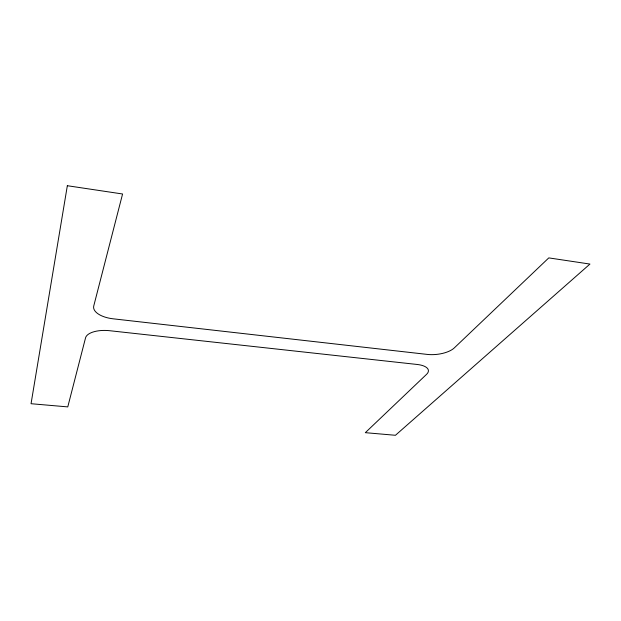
<?xml version="1.0" encoding="UTF-8"?>
<svg xmlns="http://www.w3.org/2000/svg" width="621" height="621" viewBox="0 0 621 621"><rect width="100%" height="100%" fill="white"/><g stroke="black" fill="none" stroke-linecap="round" stroke-linejoin="round"><path stroke-width="0.93" d="M67.34 185.718L31.05 403.712L67.774 406.895L85.551 337.832A21.3 9.424 3.4 0 1 109.606 330.706L417.157 364.465A19.313 7.894 -5.4 0 1 426.588 374.308L365.319 432.674L395.445 435.282L589.95 264.065L548.793 257.894L454.308 347.9A20.578 8.826 -6.4 0 1 427.271 354.412L113.208 318.821A22.674 10.728 3.6 0 1 93.763 305.928L122.578 193.993L67.34 185.718"/></g></svg>
